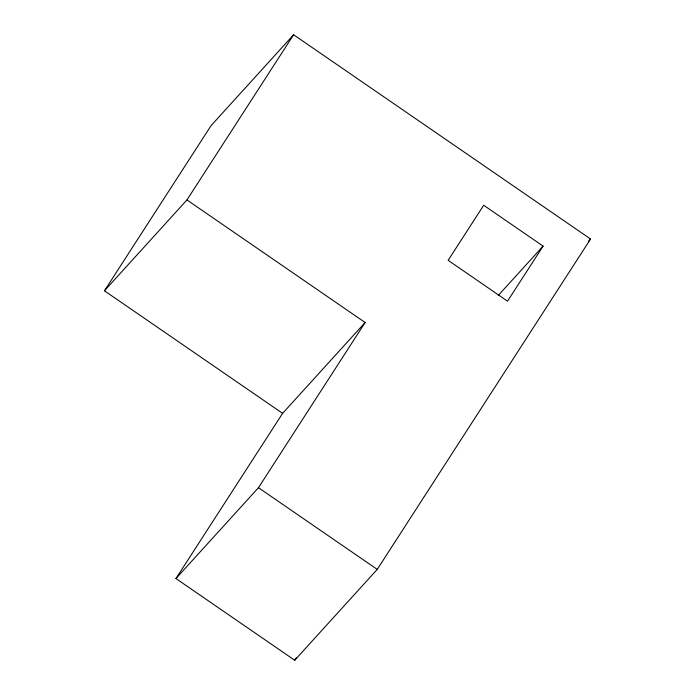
<?xml version="1.0" encoding="UTF-8"?>
<svg xmlns="http://www.w3.org/2000/svg" width="695" height="695" viewBox="0 0 695 695"><rect width="100%" height="100%" fill="white"/><g stroke="black" fill="none" stroke-linecap="round" stroke-linejoin="round"><path stroke-width="1.04" d="M104.441 290.797L211.098 125.604L293.603 34.75L590.559 239.011L377.237 569.396L294.732 660.25L175.948 578.544L282.613 413.351L365.118 322.497L186.946 199.943L104.441 290.797L282.613 413.351M186.946 199.943L293.603 34.75M175.948 578.544L258.462 487.69L365.118 322.497M543.09 246.117L507.532 301.178L448.145 260.33L483.694 205.26L543.09 246.117L498.219 295.523M294.732 660.25L296.496 657.522M588.387 241.4L590.559 239.011M258.462 487.69L377.237 569.396"/></g></svg>
